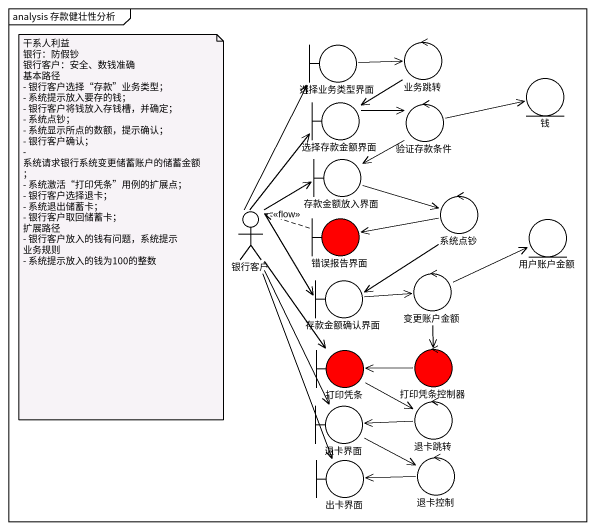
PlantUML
@startuml
mainframe analysis 存款健壮性分析
boundary 选择业务类型界面
control 业务跳转
entity 钱
boundary 选择存款金额界面
control 验证存款条件
boundary 存款金额放入界面
control 系统点钞
actor 银行客户
boundary 错误报告界面 #FF0000
entity 用户账户金额
boundary 存款金额确认界面
control 变更账户金额
boundary 打印凭条 #FF0000
control 打印凭条控制器 #FF0000
boundary 退卡界面
control 退卡跳转
boundary 出卡界面
control 退卡控制
选择业务类型界面 -right-> 业务跳转
业务跳转 --> 选择存款金额界面
选择存款金额界面 -right-> 验证存款条件
验证存款条件 -right-> 钱
验证存款条件 --> 存款金额放入界面
存款金额放入界面 -right-> 系统点钞
系统点钞 -left-> 错误报告界面
系统点钞 --> 存款金额确认界面
银行客户 -up-> 选择业务类型界面
银行客户 -up-> 选择存款金额界面
银行客户 -up-> 存款金额放入界面
银行客户 -right-> 存款金额确认界面
银行客户 --> 打印凭条
银行客户 --> 退卡界面
银行客户 --> 出卡界面
错误报告界面 .left.> 银行客户 : <<flow>>
存款金额确认界面 -right-> 变更账户金额
变更账户金额 -right-> 用户账户金额
变更账户金额 --> 打印凭条控制器
打印凭条 -right-> 退卡跳转
打印凭条控制器 -left-> 打印凭条
退卡界面 -right-> 退卡控制
退卡跳转 -left-> 退卡界面
退卡控制 -left-> 出卡界面
note as N1
  干系人利益
  银行：防假钞
  银行客户：安全、数钱准确
  基本路径
  - 银行客户选择“存款”业务类型；
  - 系统提示放入要存的钱；
  - 银行客户将钱放入存钱槽，并确定；
  - 系统点钞；
  - 系统显示所点的数额，提示确认；
  - 银行客户确认；
  - 系统请求银行系统变更储蓄账户的储蓄金额；
  - 系统激活“打印凭条”用例的扩展点；
  - 银行客户选择退卡；
  - 系统退出储蓄卡；
  - 银行客户取回储蓄卡；
  扩展路径
  - 银行客户放入的钱有问题，系统提示
  业务规则
  - 系统提示放入的钱为100的整数
end note
@enduml
